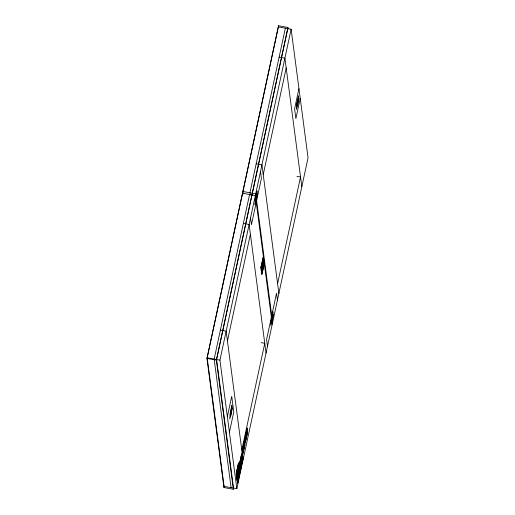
<?xml version="1.0" encoding="UTF-8"?>
<svg xmlns="http://www.w3.org/2000/svg" width="515" height="515" viewBox="0 0 515 515"><rect width="100%" height="100%" fill="white"/><g stroke="black" fill="none" stroke-linecap="round" stroke-linejoin="round"><path stroke-width="0.77" d="M241.02 458.743L241.033 457.99L240.988 458.331M240.067 464.775L240.621 462.077L240.453 462.67M240.138 462.476L240.099 463.416L240.499 461.82M240.434 463.738L240.479 462.644M240.479 461.846L240.524 460.706L240.363 461.208M240.563 463.519L240.524 463.107M242.868 458.138L242.797 458.814M241.574 457.153L241.509 456.972M241.58 456.914L241.529 457.532M245.372 438.226L245.443 437.171M245.546 439.546L245.829 435.355M246.209 433.579L245.81 439.507M246.196 437.731L246.595 431.802M246.576 435.954L246.943 430.508M246.962 434.177L247.123 431.75M240.119 462.56L240.318 461.324M241.554 458.511L241.574 457.429M241.593 458.279L241.355 459.844M261.774 265.45L262.695 261.163L262.322 263.751L262.895 262.038L262.766 263.474L261.903 266.738M261.041 267.208L261.89 274.083L262.071 273.568M242.095 457.397L241.709 454.037L241.529 454.552M244.992 438.619L245.378 441.973L247.438 432.761M264.086 264.034L263.236 257.159L261.176 266.377M262.212 269.12L261.961 270.967L262.302 270.085M262.373 267.71L262.605 265.933M262.322 268.766L262.122 270.214L262.405 269.403M262.457 267.568L262.901 265.502M236.733 473.665L237.029 471.058L237.338 473.401M263.165 266.693L262.592 269.351M263.216 265.637L263.577 263.442L263.216 264.446M264.06 264.189L264.227 263.03M237.486 475.223L237.235 477.064L237.576 476.182M237.647 473.813L237.872 472.03M237.396 476.311L237.595 474.869M237.73 473.671L238.175 471.598M237.879 475.326L238.355 472.931M238.49 471.74L238.69 470.292L238.419 470.974M237.37 481.062L237.531 483.012L237.75 482.343M238.439 472.789L237.866 475.454M238.6 471.38L238.851 469.538L238.49 470.549M239.333 470.285L238.509 463.262L236.417 472.641M242.076 457.552L241.818 453.432L239.533 463.931L239.9 467.446L242.134 457.597M245.018 438.465L245.275 442.585L247.464 432.954L247.187 428.57L244.915 438.683M241.252 457.577L241.033 459.277L241.387 458.292M260.957 267.279L261.099 266.455M264.041 264.35L264.163 263.963M237.396 480.901L237.428 483.624L242.835 458.968M239.314 470.452L238.612 462.65L236.179 473.852L237.055 480.791L239.398 470.33M242.301 451.031L242.642 454.713L244.696 445.494C245.314 444.471 244.741 438.349 244.207 441.78L242.108 452.357M242.172 457.326L242.024 457.887M244.792 444.979L244.451 441.304L242.359 450.689M244.013 444.078L242.938 450.844L244.297 446.267L244.013 444.078L242.79 449.75L243.08 451.938L244.297 446.267M236.385 472.815L237.157 480.18L237.344 479.665M244.953 438.42L247.297 427.959L247.515 432.684M241.593 457.404L241.123 459.721M241.541 457.52L241.387 458.356M242.687 456.747L237.879 478.519M237.357 480.74L242.417 457.172M239.346 470.607L237.402 479.703M244.831 445.14L242.488 455.241M240.505 463.159L240.885 461.131L240.724 463.03M263.976 264.697L262.129 273.6M241.992 458.06L240.119 466.77C239.752 470.671 239.031 464.144 239.63 463.062L241.464 454.52M237.46 480.553L242.462 457.223M242.7 459.322L242.771 456.084L242.443 457.372M233.707 487.679L233.366 489.25L223.948 487.538L206.946 358.395L278.518 25.75L287.937 27.462L288.143 29.052M243.164 193.08L242.958 191.496L278.37 26.909L291.13 29.226L308.054 157.79L236.855 488.696L224.096 486.379L207.172 357.816L242.584 193.234L255.343 195.552L272.268 324.109M249.569 194.503L214.156 359.084L231.087 487.647M285.355 28.183L249.942 192.764L250.258 195.146M233.366 489.25L216.364 360.101L287.937 27.462M252.002 194.94L216.59 359.528L233.514 488.091M287.788 28.621L252.376 193.209L252.691 195.591M236.855 488.696L219.931 360.133L291.13 29.226M227.443 340.956L250.399 234.261M263.229 174.636L286.186 67.935M227.366 416.603L231.724 396.344L233.784 411.968L229.42 432.227M298.951 88.625L294.593 108.89L295.874 118.65L300.232 98.391M263.944 264.865L261.781 274.688L260.905 267.749L263.384 256.631M223.948 487.538L224.289 485.967M238.258 465.328L237.679 469.738L238.355 466.603L238.49 467.607L237.763 470.594M241.799 449.988L264.755 343.293L261.15 342.636M277.585 283.668L300.541 176.967L296.936 176.31M236.939 475.236L237.73 471.56M240.331 461.17L240.801 458.762M240.305 468.895L242.732 459.277L237.737 482.484L242.32 461.189M237.467 480.437L239.893 470.813M240.318 461.382L240.453 460.706M240.602 463.5L240.679 463.178M240.75 458.987L241.059 457.693L240.383 460.964M240.099 464.755L240.46 463.803M241.258 457.623L241.522 456.876M262.611 265.998L262.946 265.051M263.146 264.877L263.416 264.189M262.644 266.249L262.888 265.624M263.133 265L263.377 264.382M262.631 268.901L262.895 268.154M262 270.774L262.322 269.957M262.605 269.223L262.927 268.405M237.885 472.094L238.22 471.148M237.917 472.352L238.162 471.727M238.406 471.103L238.651 470.478M237.434 476.124L237.679 475.5M237.924 474.875L238.168 474.251M237.273 476.877L237.66 475.628M240.293 462.979L240.537 462.348M279.13 57.126L284.904 58.169L301.829 186.733M256.174 163.822L261.942 164.871L278.873 293.434M242.958 191.496L255.717 193.814L272.641 322.377M243.344 223.446L249.118 224.495L266.043 353.052M220.388 330.141L226.156 331.19L243.086 459.753M207.172 357.816L219.931 360.133M206.946 358.395L216.364 360.101M241.348 459.728L241.078 460.635L241.168 459.638M278.518 25.75L278.724 27.346M260.513 171.527L261.414 178.364L251.449 224.675L250.548 217.839M277.437 300.091L276.536 293.254L266.577 339.565L267.472 346.395M242.584 193.234L242.79 194.818M237.756 471.135L237.808 471.528M232.239 407.88L231.093 414.948L229.722 418.965L230.057 414.047L231.872 405.266L231.969 406.644L230.45 412.811L230.533 415.547L232.239 407.88M257.397 193.634L256.258 200.696L254.886 204.713L255.215 199.801L257.03 191.014L257.133 192.391L255.607 198.565L255.698 201.301L257.397 193.634M273.298 314.382L272.152 321.444L270.781 325.461L271.115 320.549L272.931 311.762L273.027 313.146L271.508 319.313L271.592 322.049L273.298 314.382M298.829 98.397L297.689 105.459L296.318 109.476L296.646 104.564L298.462 95.777L298.565 97.155L297.039 103.328L297.123 106.058L298.829 98.397"/></g></svg>
